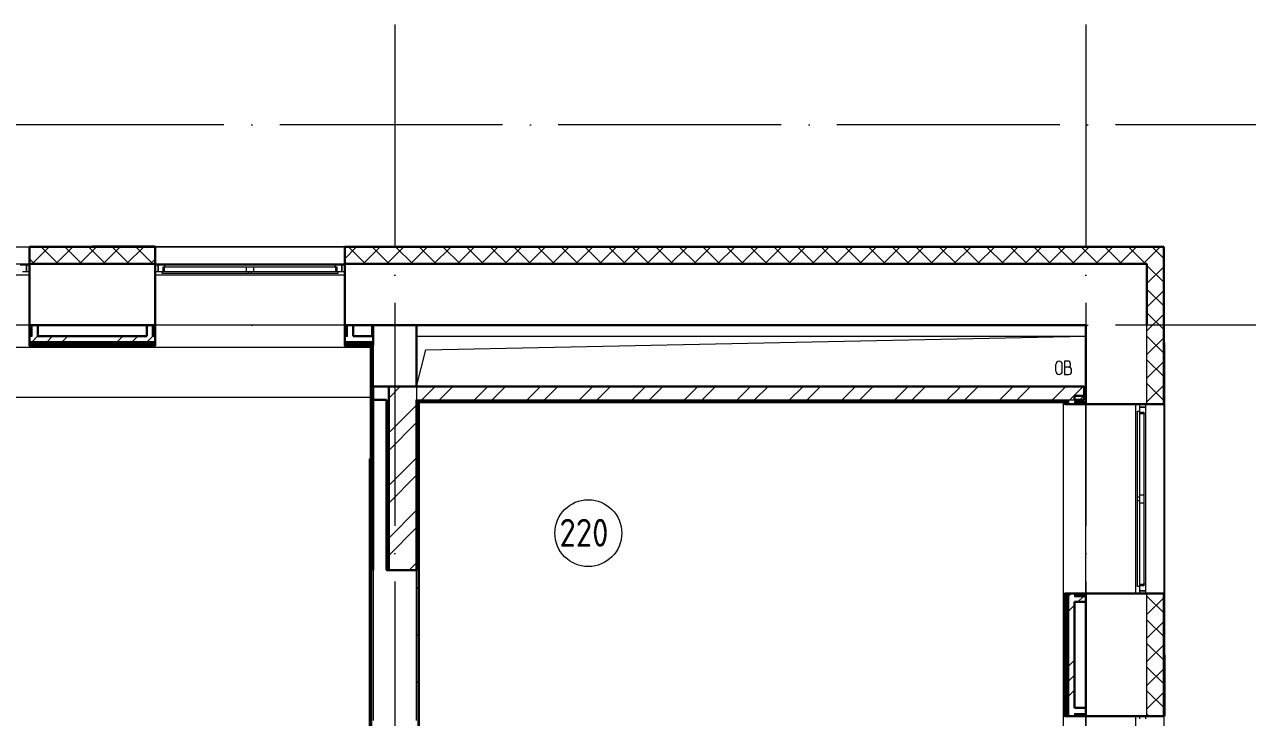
# Model space of a CAD drawing. Header units: millimetres. Extents: x -259793 to 503324, y -44556 to 93494.
# Drawn here: x 158762 to 169738, y -8958 to -2736 of the extents above; entities that cross this region are included whole.
import ezdxf

# ---------------------------------------------------------------- set-up
doc = ezdxf.new("R2010")
doc.units = ezdxf.units.MM
doc.linetypes.add('ADSK_Линия сетки', pattern=[25, 20, -2.5, 0, -2.5])
for name, color, linetype, lineweight in [('_ Окна', 7, 'Continuous', 9), ('Марки помещений', 252, 'Continuous', 20), ('Ограждение', 252, 'Continuous', 9), ('Окна', 252, 'Continuous', 9), ('Оси', 252, 'Continuous', 9), ('Перекрытие', 252, 'Continuous', 18), ('Стены внутренние', 7, 'Continuous', 18), ('Стены наружные', 7, 'Continuous', 18), ('Стены штриховка', 7, 'Continuous', 9)]:
    doc.layers.add(name, color=color, linetype=linetype, lineweight=lineweight)
doc.styles.add('GOST Common_2', font='', dxfattribs={"width": 0.9, "height": 250})
doc.styles.get('GOST Common_2').set_extended_font_data('GOST type B')

# ---------------------------------------------------------------- blocks, each defined once
blk = doc.blocks.new('2 этаж')
at = {"color": 251, "lineweight": 18, "true_color": 0x636466}
for p, q in [((162271, -3939), (168276, -3939)), ((162353, -4061), (168276, -3939)), ((162271, -4389), (162353, -4061)), ((168116, -4162), (168086, -4162)), ((168086, -4162), (168086, -4282)), ((168009, -4253), (168009, -4191)), ((168066, -4253), (168066, -4191)), ((168120, -4215), (168086, -4215)), ((168140, -4195), (168140, -4185)), ((168150, -4255), (168150, -4245)), ((168086, -4282), (168123, -4282))]:
    blk.add_line(p, q, dxfattribs=at)
for centre, radius, start, end in [((168037, -4191), 28.7, 0, 180), ((168116, -4185), 23.3, 0, 90), ((168037, -4253), 28.7, 180, 0), ((168120, -4195), 20, 270, 0), ((168120, -4245), 30, 0, 90), ((168123, -4255), 26.7, 270, 0)]:
    blk.add_arc(centre, radius, start, end, dxfattribs=at)
at = {"layer": '_ Окна', "color": 251, "lineweight": 18, "true_color": 0x636466}
for p, q in [((158771, -3299), (158712, -3299)), ((158733, -3357), (158771, -3357)), ((158771, -3357), (158771, -3299)), ((160010, -3299), (159951, -3299)), ((159951, -3299), (159951, -3357)), ((159951, -3357), (159989, -3357)), ((159997, -3357), (159997, -3316)), ((159997, -3316), (160009, -3316)), ((160015, -3316), (160010, -3299)), ((161542, -3299), (161537, -3316)), ((161601, -3299), (161542, -3299)), ((161543, -3316), (161555, -3316)), ((161555, -3316), (161555, -3357)), ((161563, -3357), (161601, -3357)), ((161601, -3357), (161601, -3299)), ((168816, -4574), (168758, -4574)), ((168758, -4574), (168758, -4612)), ((168816, -4634), (168816, -4574)), ((168758, -4620), (168799, -4620)), ((168799, -4620), (168799, -4632)), ((168799, -4638), (168816, -4634)), ((168799, -6178), (168758, -6178)), ((168758, -6186), (168758, -6224)), ((168758, -6224), (168816, -6224)), ((168816, -6165), (168799, -6160)), ((168799, -6166), (168799, -6178)), ((168816, -6224), (168816, -6165))]:
    blk.add_line(p, q, dxfattribs=at)
at = {"layer": '_ Окна', "color": 251, "true_color": 0x636466}
for p, q in [((158796, -3299), (158771, -3299)), ((158771, -3299), (158771, -3357)), ((158771, -3357), (158796, -3357)), ((159951, -3299), (159926, -3299)), ((159926, -3357), (159951, -3357)), ((159951, -3357), (159951, -3299)), ((161626, -3299), (161601, -3299)), ((161601, -3299), (161601, -3357)), ((161601, -3357), (161626, -3357)), ((168758, -4549), (168758, -4574)), ((168758, -4574), (168816, -4574)), ((168816, -4574), (168816, -4549)), ((168758, -6224), (168758, -6249)), ((168816, -6224), (168758, -6224)), ((168816, -6249), (168816, -6224)), ((168758, -7349), (168758, -7374)), ((168816, -7374), (168816, -7349))]:
    blk.add_line(p, q, dxfattribs=at)
at = {"layer": 'Марки помещений', "color": 251, "true_color": 0x636466}
blk.add_circle((163812, -5706), 300, dxfattribs=at)
at = {"layer": 'Ограждение', "color": 251, "true_color": 0x636466}
for p, q in [((158796, -3389), (157096, -3389)), ((161626, -3389), (159926, -3389)), ((158796, -3839), (157096, -3839)), ((161626, -3839), (159926, -3839)), ((161866, -3839), (161866, -3939)), ((161861, -4039), (154256, -4039)), ((161861, -4039), (154256, -4039)), ((158796, -4039), (157096, -4039)), ((158796, -4024), (158796, -4039)), ((159926, -4039), (159926, -4024)), ((161626, -4039), (159926, -4039)), ((161626, -4024), (161626, -4039)), ((161861, -4489), (154256, -4489)), ((161856, -4489), (161856, -5039)), ((168261, -4464), (168276, -4464)), ((162291, -4529), (162296, -4534)), ((162296, -4534), (168076, -4534)), ((162296, -10239), (162296, -4534)), ((168076, -12224), (168076, -4529)), ((168076, -4549), (168091, -4549)), ((168076, -6249), (168076, -4549)), ((168276, -6249), (168276, -4549)), ((168726, -6249), (168726, -4549)), ((168091, -6249), (168076, -6249)), ((168076, -7349), (168091, -7349)), ((168076, -9049), (168076, -7349)), ((168276, -9049), (168276, -7349)), ((168726, -9049), (168726, -7349))]:
    blk.add_line(p, q, dxfattribs=at)
at = {"layer": 'Окна', "color": 251, "true_color": 0x636466}
for p, q in [((159989, -3357), (160761, -3357)), ((159989, -3374), (159989, -3357)), ((160761, -3374), (159989, -3374)), ((160009, -3316), (160741, -3316)), ((160009, -3357), (160009, -3316)), ((161542, -3299), (160010, -3299)), ((160741, -3316), (160811, -3316)), ((160741, -3316), (160741, -3357)), ((160761, -3357), (160791, -3357)), ((160761, -3357), (160761, -3374)), ((160791, -3374), (160761, -3374)), ((160791, -3357), (161563, -3357)), ((160791, -3374), (160791, -3357)), ((161563, -3374), (160791, -3374)), ((160811, -3316), (161543, -3316)), ((160811, -3357), (160811, -3316)), ((161543, -3316), (161543, -3357)), ((161563, -3357), (161563, -3374)), ((168741, -4612), (168758, -4612)), ((168741, -5384), (168741, -4612)), ((168758, -4612), (168758, -5384)), ((168758, -4632), (168799, -4632)), ((168799, -4632), (168799, -5364)), ((168816, -6165), (168816, -4634)), ((168799, -5364), (168758, -5364)), ((168799, -5364), (168799, -5434)), ((168741, -5414), (168741, -5384)), ((168758, -5384), (168741, -5384)), ((168741, -5414), (168758, -5414)), ((168741, -6186), (168741, -5414)), ((168758, -5384), (168758, -5414)), ((168758, -5414), (168758, -6186)), ((168758, -5434), (168799, -5434)), ((168799, -5434), (168799, -6166)), ((168758, -6186), (168741, -6186)), ((168799, -6166), (168758, -6166))]:
    blk.add_line(p, q, dxfattribs=at)
at = {"layer": 'Оси', "color": 251, "linetype": 'ADSK_Линия сетки', "ltscale": 100, "true_color": 0x636466}
for p, q in [((162076, -1139), (162076, -32265)), ((168276, -1139), (168276, -32265)), ((170543, -2039), (93566, -2039)), ((170543, -3839), (93566, -3839))]:
    blk.add_line(p, q, dxfattribs=at)
at = {"layer": 'Перекрытие', "color": 251, "ltscale": 100, "true_color": 0x636466}
blk.add_line((162271, -3939), (168276, -3939), dxfattribs=at)
at = {"layer": 'Стены внутренние', "color": 251, "true_color": 0x636466}
for p, q in [((157096, -3137), (158796, -3137)), ((159926, -3137), (161626, -3137)), ((157096, -3289), (158796, -3289)), ((159926, -3289), (161626, -3289)), ((168826, -4549), (168826, -3839)), ((161881, -4019), (161881, -4389)), ((168978, -4549), (168978, -6249)), ((161881, -6039), (161881, -7389)), ((162271, -7389), (162271, -6039)), ((168826, -7349), (168826, -6249)), ((168978, -7349), (168978, -9049))]:
    blk.add_line(p, q, dxfattribs=at)
at = {"layer": 'Стены внутренние', "color": 251, "lineweight": 30, "true_color": 0x636466}
for p, q in [((159926, -3137), (158796, -3137)), ((158796, -3137), (158796, -3289)), ((159926, -3289), (159926, -3137)), ((168978, -3137), (161626, -3137)), ((161626, -3137), (161626, -3289)), ((168978, -4549), (168978, -3137)), ((159926, -3289), (158796, -3289)), ((158796, -3289), (158796, -3839)), ((158796, -3289), (159926, -3289)), ((159926, -3839), (159926, -3289)), ((168826, -3289), (161626, -3289)), ((161626, -3289), (161626, -3839)), ((161626, -3289), (168826, -3289)), ((168826, -3289), (168826, -3839)), ((158871, -3839), (159851, -3839)), ((161701, -3839), (168276, -3839)), ((161881, -3839), (161881, -3939)), ((162271, -4389), (162271, -3839)), ((168276, -3839), (168276, -4474)), ((161881, -4014), (161881, -4014)), ((161881, -4389), (162021, -4389)), ((162001, -4509), (161881, -4509)), ((162001, -6039), (162001, -4509)), ((168276, -4549), (168978, -4549)), ((162271, -6039), (162001, -6039)), ((168978, -6249), (168276, -6249)), ((168978, -7349), (168978, -6249)), ((168276, -6324), (168276, -7274)), ((168276, -7349), (168978, -7349))]:
    blk.add_line(p, q, dxfattribs=at)
at = {"layer": 'Стены внутренние', "color": 251, "linetype": 'Continuous', "lineweight": 9, "true_color": 0x636466}
for p, q in [((158821, -3289), (158971, -3139)), ((158903, -3137), (158902, -3139)), ((159054, -3289), (158904, -3139)), ((158986, -3139), (158985, -3137)), ((159033, -3289), (159183, -3139)), ((159266, -3289), (159116, -3139)), ((159245, -3289), (159395, -3139)), ((159479, -3289), (159329, -3139)), ((159457, -3289), (159607, -3139)), ((159691, -3289), (159541, -3139)), ((159572, -3139), (159571, -3137)), ((159669, -3289), (159819, -3139)), ((159903, -3289), (159753, -3139)), ((159924, -3175), (159926, -3175)), ((161626, -3242), (161728, -3139)), ((161812, -3289), (161662, -3139)), ((161718, -3137), (161717, -3139)), ((161791, -3289), (161941, -3139)), ((162024, -3289), (161874, -3139)), ((161953, -3137), (161952, -3139)), ((162003, -3289), (162153, -3139)), ((162236, -3289), (162086, -3139)), ((162215, -3289), (162365, -3139)), ((162448, -3289), (162298, -3139)), ((162388, -3139), (162387, -3137)), ((162427, -3289), (162577, -3139)), ((162661, -3289), (162511, -3139)), ((162639, -3289), (162789, -3139)), ((162873, -3289), (162723, -3139)), ((162851, -3289), (163001, -3139)), ((163085, -3289), (162935, -3139)), ((163063, -3289), (163213, -3139)), ((163297, -3289), (163147, -3139)), ((163276, -3289), (163426, -3139)), ((163509, -3289), (163359, -3139)), ((163361, -3137), (163360, -3139)), ((163444, -3139), (163443, -3137)), ((163488, -3289), (163638, -3139)), ((163721, -3289), (163571, -3139)), ((163700, -3289), (163850, -3139)), ((163933, -3289), (163783, -3139)), ((163912, -3289), (164062, -3139)), ((164145, -3289), (163995, -3139)), ((164124, -3289), (164274, -3139)), ((164358, -3289), (164208, -3139)), ((164265, -3139), (164264, -3137)), ((164336, -3289), (164486, -3139)), ((164570, -3289), (164420, -3139)), ((164548, -3289), (164698, -3139)), ((164782, -3289), (164632, -3139)), ((164760, -3289), (164910, -3139)), ((164769, -3137), (164768, -3139)), ((164994, -3289), (164844, -3139)), ((164852, -3139), (164851, -3137)), ((164973, -3289), (165123, -3139)), ((165206, -3289), (165056, -3139)), ((165185, -3289), (165335, -3139)), ((165418, -3289), (165268, -3139)), ((165397, -3289), (165547, -3139)), ((165630, -3289), (165480, -3139)), ((165609, -3289), (165759, -3139)), ((165842, -3289), (165692, -3139)), ((165821, -3289), (165971, -3139)), ((166055, -3289), (165905, -3139)), ((166033, -3289), (166183, -3139)), ((166267, -3289), (166117, -3139)), ((166177, -3137), (166175, -3139)), ((166245, -3289), (166395, -3139)), ((166479, -3289), (166329, -3139)), ((166457, -3289), (166607, -3139)), ((166691, -3289), (166541, -3139)), ((166670, -3289), (166820, -3139)), ((166903, -3289), (166753, -3139)), ((166882, -3289), (167032, -3139)), ((167115, -3289), (166965, -3139)), ((167094, -3289), (167244, -3139)), ((167327, -3289), (167177, -3139)), ((167306, -3289), (167456, -3139)), ((167540, -3289), (167390, -3139)), ((167518, -3289), (167668, -3139)), ((167752, -3289), (167602, -3139)), ((167667, -3139), (167666, -3137)), ((167730, -3289), (167880, -3139)), ((167964, -3289), (167814, -3139)), ((167942, -3289), (168092, -3139)), ((168176, -3289), (168026, -3139)), ((168155, -3289), (168305, -3139)), ((168388, -3289), (168238, -3139)), ((168367, -3289), (168517, -3139)), ((168600, -3289), (168450, -3139)), ((168579, -3289), (168729, -3139)), ((168812, -3289), (168662, -3139)), ((168723, -3139), (168722, -3137)), ((168826, -3254), (168941, -3139)), ((168976, -3241), (168874, -3139)), ((168874, -3139), (168874, -3139)), ((158842, -3289), (158796, -3243)), ((159881, -3289), (159926, -3245)), ((168791, -3289), (168826, -3254)), ((168976, -3453), (168826, -3303)), ((168826, -3466), (168976, -3316)), ((168976, -3378), (168978, -3378)), ((168976, -3665), (168826, -3515)), ((168826, -3678), (168976, -3528)), ((168976, -3877), (168826, -3727)), ((168826, -3891), (168976, -3741)), ((168976, -3784), (168978, -3784)), ((168976, -4089), (168826, -3939)), ((168826, -4103), (168976, -3953)), ((168976, -4301), (168826, -4151)), ((168826, -4315), (168976, -4165)), ((168976, -4191), (168978, -4191)), ((168976, -4514), (168826, -4364)), ((168826, -4527), (168976, -4377)), ((168976, -4496), (168978, -4496)), ((168955, -6249), (168954, -6251)), ((168976, -6423), (168826, -6273)), ((168826, -6436), (168976, -6286)), ((168976, -6426), (168978, -6426)), ((168976, -6635), (168826, -6485)), ((168826, -6648), (168976, -6498)), ((168978, -6628), (168976, -6625)), ((168976, -6847), (168826, -6697)), ((168826, -6860), (168976, -6710)), ((168976, -6731), (168978, -6731)), ((168976, -7059), (168826, -6909)), ((168826, -7073), (168976, -6923)), ((168976, -7271), (168826, -7121)), ((168826, -7285), (168976, -7135)), ((168976, -7137), (168978, -7137)), ((168842, -7349), (168826, -7333)), ((168925, -7349), (168924, -7347)), ((168976, -7347), (168976, -7347))]:
    blk.add_line(p, q, dxfattribs=at)
at = {"layer": 'Стены наружные', "color": 251, "true_color": 0x636466}
for p, q in [((158796, -3132), (159361, -3132)), ((158796, -3137), (158796, -3132)), ((159926, -3132), (162191, -3132)), ((161626, -3132), (161626, -3137)), ((162191, -3137), (162191, -3132)), ((161874, -3839), (161874, -3854)), ((161874, -3854), (161866, -3854)), ((168978, -3999), (168983, -3999)), ((168983, -3999), (168983, -6799)), ((168276, -4389), (168261, -4389)), ((168983, -4549), (168978, -4549)), ((168978, -6249), (168983, -6249)), ((168983, -6798), (168978, -6798))]:
    blk.add_line(p, q, dxfattribs=at)
at = {"layer": 'Стены наружные', "color": 251, "lineweight": 30, "true_color": 0x636466}
for p, q in [((159926, -3132), (159361, -3132)), ((159361, -3132), (159361, -3137)), ((159926, -3137), (159926, -3132)), ((158796, -3839), (158796, -4014)), ((158871, -3839), (158796, -3839)), ((158871, -3939), (158871, -3839)), ((159851, -3839), (159851, -3939)), ((159926, -3839), (159851, -3839)), ((159926, -4014), (159926, -3839)), ((161626, -3839), (161626, -4014)), ((161701, -3839), (161626, -3839)), ((161701, -3939), (161701, -3839)), ((159851, -3939), (158871, -3939)), ((161881, -3939), (161701, -3939)), ((161881, -4014), (161881, -3939)), ((158796, -4014), (158796, -4024)), ((158796, -4024), (159926, -4024)), ((159926, -4024), (159926, -4014)), ((161626, -4014), (161626, -4024)), ((161626, -4024), (161861, -4024)), ((161861, -4024), (161861, -5039)), ((161866, -4019), (161866, -5039)), ((161881, -4019), (161881, -4014)), ((161881, -6039), (161881, -4389)), ((162021, -4389), (162021, -6039)), ((168261, -4389), (162021, -4389)), ((168261, -4509), (168261, -4389)), ((168276, -4474), (168176, -4474)), ((168176, -4474), (168176, -4509)), ((168276, -4549), (168276, -4474)), ((162271, -6039), (162271, -4509)), ((168096, -4524), (162286, -4524)), ((162291, -10249), (162291, -4529)), ((162291, -4529), (168091, -4529)), ((168091, -4509), (168091, -4524)), ((168091, -4529), (168091, -4549)), ((168091, -4549), (168276, -4549)), ((168176, -4509), (168261, -4509)), ((161851, -5039), (161851, -10039)), ((161861, -5039), (161851, -5039)), ((168276, -6249), (168091, -6249)), ((168091, -6249), (168091, -7349)), ((168276, -6324), (168276, -6249)), ((168176, -7274), (168176, -6324)), ((168176, -6324), (168276, -6324)), ((168983, -6799), (168978, -6799)), ((168983, -7349), (168983, -6799)), ((168091, -7349), (168276, -7349)), ((168276, -7274), (168176, -7274)), ((168276, -7349), (168276, -7274)), ((168978, -7349), (168983, -7349))]:
    blk.add_line(p, q, dxfattribs=at)
at = {"layer": 'Стены наружные', "color": 251, "linetype": 'Continuous', "lineweight": 9, "true_color": 0x636466}
for p, q in [((159571, -3137), (159568, -3132)), ((159851, -3857), (159868, -3839)), ((158807, -3939), (158809, -3938)), ((158809, -3938), (158821, -3925)), ((158820, -3989), (158870, -3939)), ((158870, -3939), (158871, -3938)), ((158955, -3989), (159005, -3939)), ((159090, -3989), (159140, -3939)), ((159584, -3989), (159634, -3939)), ((159718, -3989), (159768, -3939)), ((159853, -3989), (159903, -3939)), ((159901, -3906), (159914, -3894)), ((159914, -3894), (159926, -3881)), ((161626, -3878), (161639, -3866)), ((161639, -3866), (161651, -3853)), ((158796, -4021), (158798, -4019)), ((158864, -4024), (158869, -4019)), ((158934, -4024), (158939, -4019)), ((158939, -4019), (158944, -4014)), ((158944, -4014), (158957, -4002)), ((158957, -4002), (158969, -3989)), ((159005, -4024), (159010, -4019)), ((159076, -4024), (159081, -4019)), ((159146, -4024), (159151, -4019)), ((159156, -4014), (159169, -4002)), ((159169, -4002), (159181, -3989)), ((159217, -4024), (159222, -4019)), ((159288, -4024), (159293, -4019)), ((159359, -4024), (159364, -4019)), ((159364, -4019), (159369, -4014)), ((159369, -4014), (159381, -4002)), ((159381, -4002), (159394, -3989)), ((159429, -4024), (159434, -4019)), ((159500, -4024), (159505, -4019)), ((159571, -4024), (159576, -4019)), ((159581, -4014), (159593, -4002)), ((159593, -4002), (159606, -3989)), ((159641, -4024), (159646, -4019)), ((159712, -4024), (159717, -4019)), ((159783, -4024), (159788, -4019)), ((159788, -4019), (159793, -4014)), ((159793, -4014), (159805, -4002)), ((159805, -4002), (159818, -3989)), ((159854, -4024), (159859, -4019)), ((159924, -4024), (159926, -4022)), ((161626, -4020), (161626, -4019)), ((161692, -4024), (161697, -4019)), ((161702, -4014), (161714, -4002)), ((161714, -4002), (161727, -3989)), ((161763, -4024), (161768, -4019)), ((161833, -4024), (161838, -4019)), ((161873, -3989), (161881, -3982)), ((161861, -4067), (161866, -4062)), ((161861, -4138), (161866, -4133)), ((161861, -4209), (161866, -4204)), ((161861, -4279), (161866, -4274)), ((161861, -4350), (161866, -4345)), ((162021, -4493), (162125, -4389)), ((162319, -4509), (162439, -4389)), ((162476, -4509), (162596, -4389)), ((162791, -4509), (162911, -4389)), ((162948, -4509), (163068, -4389)), ((163262, -4509), (163382, -4389)), ((163419, -4509), (163539, -4389)), ((163733, -4509), (163853, -4389)), ((163891, -4509), (164011, -4389)), ((164205, -4509), (164325, -4389)), ((164362, -4509), (164482, -4389)), ((164676, -4509), (164796, -4389)), ((164834, -4509), (164954, -4389)), ((165148, -4509), (165268, -4389)), ((165305, -4509), (165425, -4389)), ((165619, -4509), (165739, -4389)), ((165776, -4509), (165896, -4389)), ((166091, -4509), (166211, -4389)), ((166248, -4509), (166368, -4389)), ((166562, -4509), (166682, -4389)), ((166719, -4509), (166839, -4389)), ((167034, -4509), (167154, -4389)), ((167191, -4509), (167311, -4389)), ((167505, -4509), (167625, -4389)), ((167662, -4509), (167782, -4389)), ((167977, -4509), (168097, -4389)), ((168134, -4509), (168254, -4389)), ((161861, -4421), (161866, -4416)), ((161861, -4492), (161866, -4487)), ((168208, -4524), (168258, -4474)), ((161861, -4562), (161866, -4557)), ((162021, -4807), (162271, -4557)), ((162286, -4562), (162291, -4557)), ((162318, -4529), (162323, -4524)), ((162389, -4529), (162394, -4524)), ((162460, -4529), (162465, -4524)), ((162530, -4529), (162535, -4524)), ((162601, -4529), (162606, -4524)), ((162672, -4529), (162677, -4524)), ((162743, -4529), (162748, -4524)), ((162812, -4524), (162812, -4509)), ((162813, -4529), (162818, -4524)), ((162884, -4529), (162889, -4524)), ((162955, -4529), (162960, -4524)), ((163025, -4529), (163030, -4524)), ((163096, -4529), (163101, -4524)), ((163167, -4529), (163172, -4524)), ((163238, -4529), (163243, -4524)), ((163308, -4529), (163313, -4524)), ((163379, -4529), (163384, -4524)), ((163412, -4524), (163412, -4509)), ((163450, -4529), (163455, -4524)), ((163520, -4529), (163525, -4524)), ((163591, -4529), (163596, -4524)), ((163662, -4529), (163667, -4524)), ((163733, -4529), (163738, -4524)), ((163803, -4529), (163808, -4524)), ((163874, -4529), (163879, -4524)), ((163945, -4529), (163950, -4524)), ((164012, -4524), (164012, -4509)), ((164015, -4529), (164020, -4524)), ((164086, -4529), (164091, -4524)), ((164157, -4529), (164162, -4524)), ((164228, -4529), (164233, -4524)), ((164298, -4529), (164303, -4524)), ((164369, -4529), (164374, -4524)), ((164440, -4529), (164445, -4524)), ((164510, -4529), (164515, -4524)), ((164581, -4529), (164586, -4524)), ((164612, -4524), (164612, -4509)), ((164652, -4529), (164657, -4524)), ((164723, -4529), (164728, -4524)), ((164793, -4529), (164798, -4524)), ((164864, -4529), (164869, -4524)), ((164935, -4529), (164940, -4524)), ((165005, -4529), (165010, -4524)), ((165076, -4529), (165081, -4524)), ((165147, -4529), (165152, -4524)), ((165212, -4524), (165212, -4509)), ((165217, -4529), (165222, -4524)), ((165288, -4529), (165293, -4524)), ((165359, -4529), (165364, -4524)), ((165430, -4529), (165435, -4524)), ((165500, -4529), (165505, -4524)), ((165571, -4529), (165576, -4524)), ((165642, -4529), (165647, -4524)), ((165712, -4529), (165717, -4524)), ((165783, -4529), (165788, -4524)), ((165812, -4524), (165812, -4509)), ((165854, -4529), (165859, -4524)), ((165925, -4529), (165930, -4524)), ((165995, -4529), (166000, -4524)), ((166066, -4529), (166071, -4524)), ((166137, -4529), (166142, -4524)), ((166207, -4529), (166212, -4524)), ((166278, -4529), (166283, -4524)), ((166349, -4529), (166354, -4524)), ((166412, -4524), (166412, -4509)), ((166420, -4529), (166425, -4524)), ((166490, -4529), (166495, -4524)), ((166561, -4529), (166566, -4524)), ((166632, -4529), (166637, -4524)), ((166702, -4529), (166707, -4524)), ((166773, -4529), (166778, -4524)), ((166844, -4529), (166849, -4524)), ((166915, -4529), (166920, -4524)), ((166985, -4529), (166990, -4524)), ((167012, -4524), (167012, -4509)), ((167056, -4529), (167061, -4524)), ((167127, -4529), (167132, -4524)), ((167197, -4529), (167202, -4524)), ((167268, -4529), (167273, -4524)), ((167339, -4529), (167344, -4524)), ((167410, -4529), (167415, -4524)), ((167480, -4529), (167485, -4524)), ((167551, -4529), (167556, -4524)), ((167612, -4524), (167612, -4509)), ((167622, -4529), (167627, -4524)), ((167692, -4529), (167697, -4524)), ((167763, -4529), (167768, -4524)), ((167834, -4529), (167839, -4524)), ((167904, -4529), (167909, -4524)), ((167975, -4529), (167980, -4524)), ((168046, -4529), (168051, -4524)), ((168176, -4541), (168180, -4537)), ((168180, -4537), (168192, -4524)), ((161861, -4633), (161866, -4628)), ((161861, -4704), (161866, -4699)), ((162021, -4964), (162271, -4714)), ((162286, -4632), (162291, -4627)), ((162286, -4703), (162291, -4698)), ((161861, -4774), (161866, -4769)), ((162286, -4774), (162291, -4769)), ((161861, -4845), (161866, -4840)), ((161861, -4916), (161866, -4911)), ((162271, -4930), (162286, -4915)), ((162286, -4844), (162291, -4839)), ((162286, -4915), (162291, -4910)), ((161861, -4987), (161866, -4982)), ((162021, -5279), (162271, -5029)), ((162286, -4986), (162291, -4981)), ((162286, -5057), (162291, -5052)), ((162286, -5127), (162291, -5122)), ((162021, -5436), (162271, -5186)), ((162286, -5198), (162291, -5193)), ((162286, -5269), (162291, -5264)), ((162271, -5354), (162286, -5339)), ((162286, -5339), (162291, -5334)), ((162286, -5410), (162291, -5405)), ((162286, -5481), (162291, -5476)), ((162021, -5750), (162271, -5500)), ((162286, -5552), (162291, -5547)), ((162021, -5907), (162271, -5657)), ((162286, -5622), (162291, -5617)), ((162286, -5693), (162291, -5688)), ((162271, -5779), (162286, -5764)), ((162286, -5764), (162291, -5759)), ((162286, -5834), (162291, -5829)), ((162286, -5905), (162291, -5900)), ((162203, -6039), (162271, -5972)), ((162286, -5976), (162291, -5971)), ((162286, -6047), (162291, -6042)), ((162286, -6117), (162291, -6112)), ((162271, -6203), (162286, -6188)), ((162286, -6188), (162291, -6183)), ((162286, -6259), (162291, -6254)), ((168091, -6252), (168094, -6249)), ((168126, -6268), (168145, -6249)), ((162286, -6329), (162291, -6324)), ((168091, -6323), (168096, -6318)), ((168096, -6318), (168101, -6313)), ((168101, -6313), (168114, -6300)), ((168114, -6300), (168126, -6288)), ((168126, -6403), (168176, -6353)), ((168205, -6324), (168255, -6274)), ((162286, -6400), (162291, -6395)), ((162286, -6471), (162291, -6466)), ((168091, -6393), (168096, -6388)), ((168091, -6464), (168096, -6459)), ((162286, -6541), (162291, -6536)), ((168091, -6535), (168096, -6530)), ((168101, -6525), (168114, -6512)), ((168114, -6512), (168126, -6500)), ((162271, -6627), (162286, -6612)), ((162286, -6612), (162291, -6607)), ((162286, -6683), (162291, -6678)), ((168091, -6605), (168096, -6600)), ((168091, -6676), (168096, -6671)), ((162286, -6754), (162291, -6749)), ((168091, -6747), (168096, -6742)), ((168096, -6742), (168101, -6737)), ((168101, -6737), (168114, -6724)), ((168114, -6724), (168126, -6712)), ((162286, -6824), (162291, -6819)), ((162286, -6895), (162291, -6890)), ((168091, -6818), (168096, -6813)), ((168091, -6888), (168096, -6883)), ((168126, -6897), (168176, -6847)), ((168983, -6840), (168980, -6835)), ((162286, -6966), (162291, -6961)), ((168091, -6959), (168096, -6954)), ((168091, -7030), (168096, -7025)), ((168101, -6949), (168114, -6937)), ((168114, -6937), (168126, -6924)), ((168126, -7032), (168176, -6982)), ((162271, -7051), (162286, -7036)), ((162286, -7036), (162291, -7031)), ((162286, -7107), (162291, -7102)), ((168091, -7100), (168096, -7095)), ((168126, -7166), (168176, -7116)), ((162286, -7178), (162291, -7173)), ((162286, -7249), (162291, -7244)), ((168091, -7171), (168096, -7166)), ((168091, -7242), (168096, -7237)), ((168096, -7166), (168101, -7161)), ((168101, -7161), (168114, -7149)), ((168114, -7149), (168126, -7136)), ((168978, -7137), (168983, -7137)), ((162286, -7319), (162291, -7314)), ((168091, -7313), (168096, -7308)), ((168125, -7349), (168126, -7348))]:
    blk.add_line(p, q, dxfattribs=at)
at = {"layer": 'Стены штриховка', "color": 251, "true_color": 0x636466}
for p, q in [((159924, -3139), (158798, -3139)), ((158798, -3139), (158798, -3213)), ((159924, -3213), (159924, -3139)), ((168978, -3139), (161628, -3139)), ((161628, -3139), (161628, -3213)), ((168976, -4547), (168976, -3137)), ((158796, -3213), (158798, -3213)), ((159924, -3213), (159926, -3213)), ((161626, -3213), (161628, -3213)), ((158809, -3939), (158809, -3839)), ((158821, -3939), (158821, -3839)), ((159901, -3939), (159901, -3839)), ((159914, -3939), (159914, -3839)), ((161639, -3939), (161639, -3839)), ((161651, -3939), (161651, -3839)), ((158796, -3939), (158821, -3939)), ((159901, -3939), (159926, -3939)), ((161626, -3939), (161651, -3939)), ((159926, -3989), (158796, -3989)), ((159926, -4002), (158796, -4002)), ((159926, -4014), (158796, -4014)), ((158796, -4014), (159926, -4014)), ((158796, -4019), (159926, -4019)), ((161881, -3989), (161626, -3989)), ((161881, -4002), (161626, -4002)), ((161881, -4014), (161626, -4014)), ((161626, -4014), (161881, -4014)), ((161881, -4019), (161626, -4019)), ((162271, -4389), (162271, -4509)), ((162271, -4509), (168176, -4509)), ((162286, -4524), (162271, -4524)), ((162286, -10249), (162286, -4524)), ((168096, -4549), (168096, -4509)), ((168101, -4549), (168101, -4509)), ((168114, -4549), (168114, -4509)), ((168126, -4549), (168126, -4509)), ((168176, -4524), (168276, -4524)), ((168176, -4524), (168176, -4549)), ((168176, -4537), (168276, -4537)), ((168902, -4547), (168902, -4549)), ((168902, -4547), (168976, -4547)), ((161866, -5039), (161861, -5039)), ((161866, -5039), (161866, -10249)), ((168096, -6249), (168096, -7349)), ((168101, -7349), (168101, -6249)), ((168114, -7349), (168114, -6249)), ((168126, -7349), (168126, -6249)), ((168176, -6249), (168176, -6274)), ((168902, -6249), (168902, -6251)), ((168976, -6251), (168902, -6251)), ((168976, -7347), (168976, -6251)), ((168176, -6262), (168276, -6262)), ((168176, -6274), (168276, -6274)), ((168176, -7324), (168276, -7324)), ((168176, -7324), (168176, -7349)), ((168176, -7337), (168276, -7337)), ((168902, -7347), (168902, -7349)), ((168902, -7347), (168976, -7347))]:
    blk.add_line(p, q, dxfattribs=at)
at = {"layer": 'Марки помещений', "color": 251, "true_color": 0x636466, "style": 'GOST Common_2', "width": 0.9}
blk.add_text('220', height=250, dxfattribs=at).set_placement((163553, -5828))

msp = doc.modelspace()

# ---------------------------------------------------------------- block references
msp.add_blockref('2 этаж', (10, -1596.55941))

doc.saveas('drawing.dxf')
